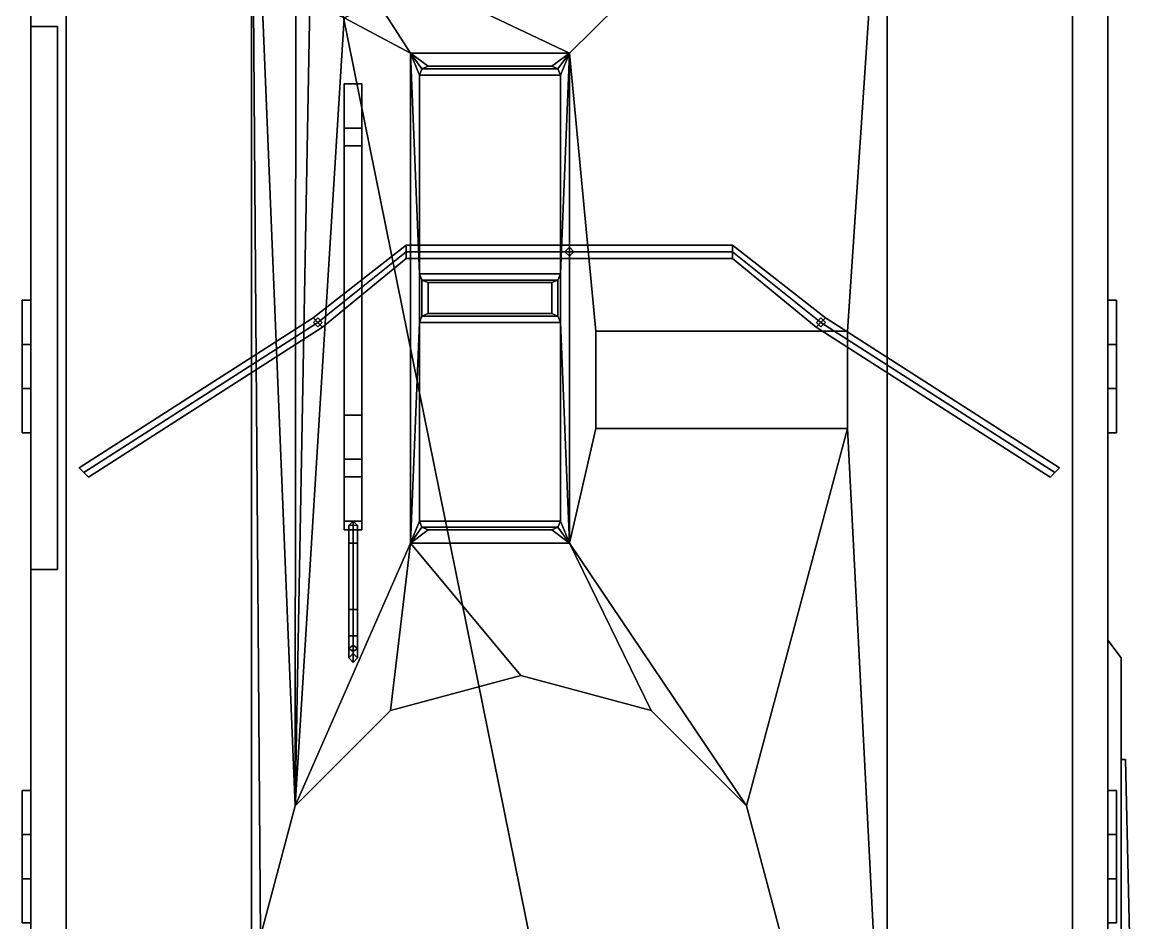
# Model space of a CAD drawing. Extents: x -1.27 to 1.27, y -2.88 to 3.46.
# Drawn here: x -1.24 to 1.27, y -0.67 to 1.37 of the extents above; entities that cross this region are included whole.
import ezdxf

# ---------------------------------------------------------------- set-up
doc = ezdxf.new("R2010")
doc.units = 0
doc.layers.get('0').update_dxf_attribs({"linetype": 'CONTINUOUS'})

msp = doc.modelspace()

# ---------------------------------------------------------------- linework, layer by layer
for points in [[(0.12, -1.74, 0.3), (-0.72, 2.41, 0.3), (0.72, 2.41, 0.3), (0.72, -1.74, 0.3)], [(-0.72, -1.81, 0.398), (-0.72, 2.07, 0.398), (-0.72, 2.41, 0.3), (-0.72, -2.26, 0.3)], [(-0.72, -2.26, 0.3), (-0.72, 2.41, 0.3), (0.12, -1.74, 0.3), (0.12, -2.26, 0.3)], [(0.72, -1.74, 0.3), (0.72, 2.41, 0.3), (0.72, 2.07, 0.398), (0.72, -1.81, 0.398)], [(-1.14, 2.37, 0.26), (-1.14, -2.24, 0.26), (-1.22, -2.24, 0.26), (-1.22, 2.37, 0.26)], [(-1.22, 2.37, 0.26), (-1.22, -2.24, 0.26), (-1.22, -1.79, 0.3), (-1.22, 1.87, 0.3)], [(-1.14, 2.07, 0.398), (-1.14, -1.81, 0.398), (-1.14, -2.24, 0.26), (-1.14, 2.37, 0.26)], [(1.22, 2.37, 0.26), (1.22, -2.24, 0.26), (1.14, -2.24, 0.26), (1.14, 2.37, 0.26)], [(1.14, 2.37, 0.26), (1.14, -2.24, 0.26), (1.14, -1.81, 0.398), (1.14, 2.07, 0.398)], [(1.22, 1.87, 0.3), (1.22, -1.79, 0.3), (1.22, -2.24, 0.26), (1.22, 2.37, 0.26)], [(-0.72, 2.07, 0.398), (-0.72, -1.81, 0.398), (-1.14, -1.81, 0.398), (-1.14, 2.07, 0.398)], [(1.14, 2.07, 0.398), (1.14, -1.81, 0.398), (0.72, -1.81, 0.398), (0.72, 2.07, 0.398)], [(-0.72, -1.3, 1.7), (-0.72, 2.01, 1.7), (-0.72, 1.56, 1.43), (-0.72, -0.72, 1.43)], [(-0.72, 2.01, 1.7), (-0.72, 2.01, 1.7), (-0.621, -0.405, 1.7), (-0.62, 1.49, 1.7)], [(-0.72, 2.01, 1.7), (-0.72, 2.01, 1.7), (-0.7, -0.7, 1.7), (-0.621, -0.405, 1.7)], [(-0.72, 2.01, 1.7), (-0.72, 2.01, 1.7), (-0.72, -1.3, 1.7), (-0.7, -0.7, 1.7)], [(0, 1.3, 1.7), (0.72, 2.01, 1.7), (-0.4322, 1.5678, 1.7), (-0.4, 1.49, 1.7)], [(0.63, 0.67, 1.7), (0.72, 2.01, 1.7), (0, 1.3, 1.7), (0.06, 0.67, 1.7)], [(0.63, 0.45, 1.7), (0.72, -1.3, 1.7), (0.72, 2.01, 1.7), (0.63, 0.67, 1.7)], [(0.72, -0.72, 1.43), (0.72, 1.56, 1.43), (0.72, 2.01, 1.7), (0.72, -1.3, 1.7)], [(-1.22, 1.92, 0.8), (-1.22, 1.92, 0.6), (-1.22, 1.57, 0.47), (-1.22, 1.36, 0.61)], [(-1.22, 1.92, 0.8), (-1.22, 1.36, 0.61), (-1.22, 1.36, 1.36), (-1.22, 1.9, 1.16)], [(-1.22, 1.9, 1.16), (-1.22, 1.36, 1.36), (-1.22, 1.56, 1.43), (-1.22, 1.9, 1.28)], [(-1.22, 0.74, 0.3), (-1.22, 0.74, 0.47), (-1.22, 1.57, 0.47), (-1.22, 1.57, 0.3)], [(-1.22, -1.49, 0.47), (-1.22, 0.13, 0.61), (-1.22, 1.36, 0.61), (-1.22, 1.57, 0.47)], [(-0.72, -0.72, 1.43), (-0.72, 1.56, 1.43), (-1.22, 1.56, 1.43), (-1.22, -0.72, 1.43)], [(-1.22, -0.72, 1.43), (-1.22, 1.56, 1.43), (-1.22, 1.36, 1.36), (-1.22, 0.13, 1.36)], [(1.22, -0.72, 1.43), (1.22, 1.56, 1.43), (0.72, 1.56, 1.43), (0.72, -0.72, 1.43)], [(1.22, 1.57, 0.3), (1.22, 1.57, 0.47), (1.22, 0.74, 0.47), (1.22, 0.74, 0.3)], [(1.22, 1.57, 0.47), (1.22, 1.56, 1.43), (1.22, 1.56, 1.43), (1.22, 0.74, 0.47)], [(1.22, 0.44, 0.47), (1.22, 0.74, 0.47), (1.22, 1.56, 1.43), (1.22, -0.03, 0.61)], [(1.22, 1.56, 1.43), (1.22, -0.72, 1.43), (1.22, -0.76, 1.36), (1.22, -0.03, 1.36)], [(-0.621, -0.405, 1.7), (-0.621, -0.405, 1.7), (-0.5878, 1.4122, 1.7), (-0.62, 1.49, 1.7)], [(0, 1.3, 1.7), (-0.4, 1.49, 1.7), (-0.4322, 1.4122, 1.7), (-0.36, 1.3, 1.7)], [(-0.621, -0.405, 1.7), (-0.621, -0.405, 1.7), (-0.51, 1.38, 1.7), (-0.5878, 1.4122, 1.7)], [(-0.36, 1.3, 1.7), (-0.36, 1.3, 1.7), (-0.4322, 1.4122, 1.7), (-0.51, 1.38, 1.7)], [(-1.16, 0.13, 0.61), (-1.16, 1.36, 0.61), (-1.22, 1.36, 0.61), (-1.22, 0.13, 0.61)], [(-1.16, 1.36, 0.61), (-1.16, 1.36, 1.36), (-1.22, 1.36, 1.36), (-1.22, 1.36, 0.61)], [(-1.16, 1.36, 1.36), (-1.16, 0.13, 1.36), (-1.22, 0.13, 1.36), (-1.22, 1.36, 1.36)], [(-1.16, 0.13, 1.36), (-1.16, 1.36, 1.36), (-1.22, 1.36, 1.32), (-1.22, 0.13, 1.32)], [(-1.16, 0.13, 1.3), (-1.16, 1.36, 1.3), (-1.22, 1.36, 1.26), (-1.22, 0.13, 1.26)], [(-1.16, 0.13, 1.24), (-1.16, 1.36, 1.24), (-1.22, 1.36, 1.2), (-1.22, 0.13, 1.2)], [(-1.16, 0.13, 1.18), (-1.16, 1.36, 1.18), (-1.22, 1.36, 1.14), (-1.22, 0.13, 1.14)], [(-1.16, 0.13, 1.11), (-1.16, 1.36, 1.11), (-1.22, 1.36, 1.07), (-1.22, 0.13, 1.07)], [(-1.16, 0.13, 1.05), (-1.16, 1.36, 1.05), (-1.22, 1.36, 1.01), (-1.22, 0.13, 1.01)], [(-1.16, 0.13, 0.99), (-1.16, 1.36, 0.99), (-1.22, 1.36, 0.95), (-1.22, 0.13, 0.95)], [(-1.16, 0.13, 0.93), (-1.16, 1.36, 0.93), (-1.22, 1.36, 0.89), (-1.22, 0.13, 0.89)], [(-1.16, 0.13, 0.87), (-1.16, 1.36, 0.87), (-1.22, 1.36, 0.83), (-1.22, 0.13, 0.83)], [(-1.16, 0.13, 0.81), (-1.16, 1.36, 0.81), (-1.22, 1.36, 0.77), (-1.22, 0.13, 0.77)], [(-1.16, 0.13, 0.75), (-1.16, 1.36, 0.75), (-1.22, 1.36, 0.71), (-1.22, 0.13, 0.71)], [(-1.16, 0.13, 0.68), (-1.16, 1.36, 0.68), (-1.22, 1.36, 0.64), (-1.22, 0.13, 0.64)], [(-1.16, 0.13, 1.36), (-1.16, 1.36, 1.36), (-1.16, 1.36, 0.61), (-1.16, 0.13, 0.61)], [(-0.51, 1.38, 1.7), (-0.621, -0.405, 1.7), (-0.36, 0.19, 1.7), (-0.36, 1.3, 1.7)], [(-0.36, 1.3, 1.7), (-0.36, 0.19, 1.7), (-0.36, 0.19, 1.72), (-0.36, 1.3, 1.72)], [(0, 1.3, 1.72), (0, 1.3, 1.7), (-0.36, 1.3, 1.7), (-0.36, 1.3, 1.72)], [(-0.36, 1.3, 1.72), (-0.32, 1.27, 1.72), (-0.04, 1.27, 1.72), (0, 1.3, 1.72)], [(-0.36, 1.3, 1.72), (-0.36, 1.3, 1.72), (-0.3341, 1.2641, 1.72), (-0.32, 1.27, 1.72)], [(-0.36, 1.3, 1.72), (-0.36, 1.3, 1.72), (-0.34, 1.25, 1.72), (-0.3341, 1.2641, 1.72)], [(-0.36, 1.3, 1.72), (-0.34, 0.8, 1.72), (-0.34, 0.8, 1.72), (-0.34, 1.25, 1.72)], [(-0.36, 1.3, 1.72), (-0.36, 0.19, 1.72), (-0.34, 0.69, 1.72), (-0.34, 0.8, 1.72)], [(0, 1.3, 1.72), (0, 1.3, 1.72), (-0.04, 1.27, 1.72), (-0.0259, 1.2641, 1.72)], [(0, 1.3, 1.72), (0, 1.3, 1.72), (-0.0259, 1.2641, 1.72), (-0.02, 1.25, 1.72)], [(-0.02, 0.8, 1.72), (0, 1.3, 1.72), (-0.02, 1.25, 1.72), (-0.02, 0.8, 1.72)], [(0, 0.19, 1.72), (0, 1.3, 1.72), (-0.02, 0.8, 1.72), (-0.02, 0.69, 1.72)], [(0, 0.19, 1.72), (0, 0.19, 1.7), (0, 1.3, 1.7), (0, 1.3, 1.72)], [(0, 1.3, 1.7), (0, 0.19, 1.7), (0.06, 0.45, 1.7), (0.06, 0.67, 1.7)], [(-0.3341, 1.2641, 1.72), (-0.34, 1.25, 1.72), (-0.34, 1.25, 1.74), (-0.3341, 1.2641, 1.74)], [(-0.0259, 1.2641, 1.74), (-0.3341, 1.2641, 1.74), (-0.34, 1.25, 1.74), (-0.02, 1.25, 1.74)], [(-0.32, 1.27, 1.72), (-0.3341, 1.2641, 1.72), (-0.3341, 1.2641, 1.74), (-0.32, 1.27, 1.74)], [(-0.04, 1.27, 1.74), (-0.32, 1.27, 1.74), (-0.3341, 1.2641, 1.74), (-0.0259, 1.2641, 1.74)], [(-0.04, 1.27, 1.72), (-0.32, 1.27, 1.72), (-0.32, 1.27, 1.74), (-0.04, 1.27, 1.74)], [(-0.0259, 1.2641, 1.72), (-0.04, 1.27, 1.72), (-0.04, 1.27, 1.74), (-0.0259, 1.2641, 1.74)], [(-0.02, 1.25, 1.72), (-0.0259, 1.2641, 1.72), (-0.0259, 1.2641, 1.74), (-0.02, 1.25, 1.74)], [(-0.51, 1.23, 1.88), (-0.51, 0.48, 1.88), (-0.51, 0.48, 1.92), (-0.51, 1.23, 1.92)], [(-0.47, 1.23, 1.92), (-0.47, 1.23, 1.88), (-0.51, 1.23, 1.88), (-0.51, 1.23, 1.92)], [(-0.47, 1.23, 1.88), (-0.47, 0.48, 1.88), (-0.51, 0.48, 1.88), (-0.51, 1.23, 1.88)], [(-0.51, 1.23, 1.92), (-0.51, 0.48, 1.92), (-0.47, 0.48, 1.92), (-0.47, 1.23, 1.92)], [(-0.47, 0.48, 1.92), (-0.47, 0.48, 1.88), (-0.47, 1.23, 1.88), (-0.47, 1.23, 1.92)], [(-0.34, 1.25, 1.72), (-0.34, 0.8, 1.72), (-0.34, 0.8, 1.74), (-0.34, 1.25, 1.74)], [(-0.34, 1.25, 1.74), (-0.34, 0.8, 1.74), (-0.02, 0.8, 1.74), (-0.02, 1.25, 1.74)], [(-0.02, 0.8, 1.72), (-0.02, 1.25, 1.72), (-0.02, 1.25, 1.74), (-0.02, 0.8, 1.74)], [(-0.51, 1.09, 1.7), (-0.51, 1.09, 1.88), (-0.51, 1.13, 1.88), (-0.51, 1.13, 1.7)], [(-0.51, 1.13, 1.7), (-0.51, 1.13, 1.88), (-0.47, 1.13, 1.88), (-0.47, 1.13, 1.7)], [(-0.47, 1.13, 1.88), (-0.47, 1.09, 1.88), (-0.47, 1.09, 1.7), (-0.47, 1.13, 1.7)], [(-0.47, 1.09, 1.7), (-0.47, 1.09, 1.88), (-0.51, 1.09, 1.88), (-0.51, 1.09, 1.7)], [(-0.37, 0.85, 1.955), (-0.37, 0.865, 1.94), (-0.5806, 0.7006, 1.99), (-0.57, 0.69, 2.005)], [(-0.37, 0.865, 1.94), (-0.37, 0.85, 1.925), (-0.57, 0.69, 1.975), (-0.5806, 0.7006, 1.99)], [(0.37, 0.85, 1.955), (0.37, 0.865, 1.94), (-0.37, 0.865, 1.94), (-0.37, 0.85, 1.955)], [(0.37, 0.865, 1.94), (0.37, 0.85, 1.925), (-0.37, 0.85, 1.925), (-0.37, 0.865, 1.94)], [(0, 0.86, 1.7), (-0.01, 0.85, 1.7), (-0.01, 0.85, 1.93), (0, 0.86, 1.94)], [(0.01, 0.85, 1.7), (0, 0.86, 1.7), (0, 0.86, 1.94), (0.01, 0.85, 1.93)], [(0.57, 0.69, 1.955), (0.5806, 0.7006, 1.94), (0.37, 0.865, 1.94), (0.37, 0.85, 1.955)], [(0.5806, 0.7006, 1.94), (0.57, 0.69, 1.925), (0.37, 0.85, 1.925), (0.37, 0.865, 1.94)], [(-0.37, 0.835, 1.94), (-0.37, 0.85, 1.955), (-0.57, 0.69, 2.005), (-0.5594, 0.6794, 1.99)], [(-0.37, 0.85, 1.925), (-0.37, 0.835, 1.94), (-0.5594, 0.6794, 1.99), (-0.57, 0.69, 1.975)], [(0.37, 0.835, 1.94), (0.37, 0.85, 1.955), (-0.37, 0.85, 1.955), (-0.37, 0.835, 1.94)], [(0.37, 0.85, 1.925), (0.37, 0.835, 1.94), (-0.37, 0.835, 1.94), (-0.37, 0.85, 1.925)], [(-0.01, 0.85, 1.7), (0, 0.84, 1.7), (0, 0.84, 1.94), (-0.01, 0.85, 1.93)], [(0, 0.84, 1.7), (0.01, 0.85, 1.7), (0.01, 0.85, 1.93), (0, 0.84, 1.94)], [(0.5594, 0.6794, 1.94), (0.57, 0.69, 1.955), (0.37, 0.85, 1.955), (0.37, 0.835, 1.94)], [(0.57, 0.69, 1.925), (0.5594, 0.6794, 1.94), (0.37, 0.835, 1.94), (0.37, 0.85, 1.925)], [(-0.34, 0.8, 1.72), (-0.3341, 0.7859, 1.72), (-0.3341, 0.7859, 1.74), (-0.34, 0.8, 1.74)], [(-0.3341, 0.7859, 1.74), (-0.0259, 0.7859, 1.74), (-0.02, 0.8, 1.74), (-0.34, 0.8, 1.74)], [(-0.3341, 0.7859, 1.72), (-0.34, 0.8, 1.72), (-0.34, 0.69, 1.72), (-0.3341, 0.7041, 1.72)], [(-0.3341, 0.7859, 1.72), (-0.32, 0.78, 1.72), (-0.32, 0.78, 1.74), (-0.3341, 0.7859, 1.74)], [(-0.32, 0.78, 1.74), (-0.04, 0.78, 1.74), (-0.0259, 0.7859, 1.74), (-0.3341, 0.7859, 1.74)], [(-0.32, 0.78, 1.72), (-0.3341, 0.7859, 1.72), (-0.3341, 0.7041, 1.72), (-0.32, 0.71, 1.72)], [(-0.32, 0.78, 1.72), (-0.04, 0.78, 1.72), (-0.04, 0.78, 1.74), (-0.32, 0.78, 1.74)], [(-0.32, 0.71, 1.72), (-0.04, 0.71, 1.72), (-0.04, 0.78, 1.72), (-0.32, 0.78, 1.72)], [(-0.04, 0.78, 1.72), (-0.0259, 0.7859, 1.72), (-0.0259, 0.7859, 1.74), (-0.04, 0.78, 1.74)], [(-0.04, 0.71, 1.72), (-0.0259, 0.7041, 1.72), (-0.0259, 0.7859, 1.72), (-0.04, 0.78, 1.72)], [(-0.0259, 0.7859, 1.72), (-0.02, 0.8, 1.72), (-0.02, 0.8, 1.74), (-0.0259, 0.7859, 1.74)], [(-0.0259, 0.7041, 1.72), (-0.02, 0.69, 1.72), (-0.02, 0.8, 1.72), (-0.0259, 0.7859, 1.72)], [(-1.24, 0.74, 0.3), (-1.24, 0.64, 0.3), (-1.24, 0.64, 0.34), (-1.24, 0.74, 0.47)], [(-1.22, 0.74, 0.47), (-1.22, 0.74, 0.3), (-1.24, 0.74, 0.3), (-1.24, 0.74, 0.47)], [(-1.22, 0.74, 0.3), (-1.22, 0.64, 0.3), (-1.24, 0.64, 0.3), (-1.24, 0.74, 0.3)], [(-1.24, 0.44, 0.47), (-1.24, 0.74, 0.47), (-1.24, 0.64, 0.34), (-1.24, 0.54, 0.34)], [(-1.22, 0.44, 0.47), (-1.22, 0.74, 0.47), (-1.24, 0.74, 0.47), (-1.24, 0.44, 0.47)], [(1.24, 0.74, 0.47), (1.24, 0.74, 0.3), (1.22, 0.74, 0.3), (1.22, 0.74, 0.47)], [(1.24, 0.74, 0.3), (1.24, 0.64, 0.3), (1.22, 0.64, 0.3), (1.22, 0.74, 0.3)], [(1.24, 0.44, 0.47), (1.24, 0.74, 0.47), (1.22, 0.74, 0.47), (1.22, 0.44, 0.47)], [(1.24, 0.74, 0.47), (1.24, 0.64, 0.34), (1.24, 0.64, 0.3), (1.24, 0.74, 0.3)], [(1.24, 0.54, 0.34), (1.24, 0.64, 0.34), (1.24, 0.74, 0.47), (1.24, 0.44, 0.47)], [(-0.0259, 0.7041, 1.74), (-0.3341, 0.7041, 1.74), (-0.34, 0.69, 1.74), (-0.02, 0.69, 1.74)], [(-0.3341, 0.7041, 1.72), (-0.34, 0.69, 1.72), (-0.34, 0.69, 1.74), (-0.3341, 0.7041, 1.74)], [(-0.04, 0.71, 1.74), (-0.32, 0.71, 1.74), (-0.3341, 0.7041, 1.74), (-0.0259, 0.7041, 1.74)], [(-0.32, 0.71, 1.72), (-0.3341, 0.7041, 1.72), (-0.3341, 0.7041, 1.74), (-0.32, 0.71, 1.74)], [(-0.04, 0.71, 1.72), (-0.32, 0.71, 1.72), (-0.32, 0.71, 1.74), (-0.04, 0.71, 1.74)], [(-0.0259, 0.7041, 1.72), (-0.04, 0.71, 1.72), (-0.04, 0.71, 1.74), (-0.0259, 0.7041, 1.74)], [(-0.02, 0.69, 1.72), (-0.0259, 0.7041, 1.72), (-0.0259, 0.7041, 1.74), (-0.02, 0.69, 1.74)], [(-0.57, 0.69, 2.005), (-0.5806, 0.7006, 1.99), (-1.1106, 0.3606, 1.68), (-1.1, 0.35, 1.695)], [(-0.5806, 0.7006, 1.99), (-0.57, 0.69, 1.975), (-1.1, 0.35, 1.665), (-1.1106, 0.3606, 1.68)], [(-0.5594, 0.6794, 1.99), (-0.57, 0.69, 2.005), (-1.1, 0.35, 1.695), (-1.0894, 0.3394, 1.68)], [(-0.57, 0.69, 1.975), (-0.5594, 0.6794, 1.99), (-1.0894, 0.3394, 1.68), (-1.1, 0.35, 1.665)], [(-0.57, 0.7, 1.7), (-0.58, 0.69, 1.7), (-0.58, 0.69, 1.98), (-0.57, 0.7, 1.99)], [(-0.58, 0.69, 1.7), (-0.57, 0.68, 1.7), (-0.57, 0.68, 1.99), (-0.58, 0.69, 1.98)], [(-0.56, 0.69, 1.7), (-0.57, 0.7, 1.7), (-0.57, 0.7, 1.99), (-0.56, 0.69, 1.98)], [(-0.57, 0.68, 1.7), (-0.56, 0.69, 1.7), (-0.56, 0.69, 1.98), (-0.57, 0.68, 1.99)], [(-0.36, 0.19, 1.72), (-0.36, 0.19, 1.72), (-0.34, 0.24, 1.72), (-0.34, 0.69, 1.72)], [(-0.34, 0.69, 1.74), (-0.34, 0.24, 1.74), (-0.02, 0.24, 1.74), (-0.02, 0.69, 1.74)], [(-0.34, 0.69, 1.72), (-0.34, 0.24, 1.72), (-0.34, 0.24, 1.74), (-0.34, 0.69, 1.74)], [(-0.02, 0.24, 1.72), (-0.02, 0.69, 1.72), (-0.02, 0.69, 1.74), (-0.02, 0.24, 1.74)], [(0, 0.19, 1.72), (0, 0.19, 1.72), (-0.02, 0.69, 1.72), (-0.02, 0.24, 1.72)], [(1.0894, 0.3394, 1.68), (1.1, 0.35, 1.695), (0.57, 0.69, 1.955), (0.5594, 0.6794, 1.94)], [(1.1, 0.35, 1.665), (1.0894, 0.3394, 1.68), (0.5594, 0.6794, 1.94), (0.57, 0.69, 1.925)], [(0.57, 0.7, 1.7), (0.56, 0.69, 1.7), (0.56, 0.69, 1.93), (0.57, 0.7, 1.94)], [(0.56, 0.69, 1.7), (0.57, 0.68, 1.7), (0.57, 0.68, 1.94), (0.56, 0.69, 1.93)], [(1.1, 0.35, 1.695), (1.1106, 0.3606, 1.68), (0.5806, 0.7006, 1.94), (0.57, 0.69, 1.955)], [(1.1106, 0.3606, 1.68), (1.1, 0.35, 1.665), (0.57, 0.69, 1.925), (0.5806, 0.7006, 1.94)], [(0.58, 0.69, 1.7), (0.57, 0.7, 1.7), (0.57, 0.7, 1.94), (0.58, 0.69, 1.93)], [(0.57, 0.68, 1.7), (0.58, 0.69, 1.7), (0.58, 0.69, 1.93), (0.57, 0.68, 1.94)], [(0.06, 0.67, 1.7), (0.06, 0.45, 1.7), (0.06, 0.45, 1.72), (0.06, 0.67, 1.72)], [(0.63, 0.67, 1.72), (0.63, 0.67, 1.7), (0.06, 0.67, 1.7), (0.06, 0.67, 1.72)], [(0.06, 0.67, 1.72), (0.06, 0.45, 1.72), (0.63, 0.45, 1.72), (0.63, 0.67, 1.72)], [(0.63, 0.45, 1.72), (0.63, 0.45, 1.7), (0.63, 0.67, 1.7), (0.63, 0.67, 1.72)], [(-1.22, 0.64, 0.3), (-1.22, 0.64, 0.34), (-1.24, 0.64, 0.34), (-1.24, 0.64, 0.3)], [(-1.22, 0.64, 0.34), (-1.22, 0.54, 0.34), (-1.24, 0.54, 0.34), (-1.24, 0.64, 0.34)], [(-1.22, 0.54, 0.3), (-1.22, 0.54, 0.34), (-1.22, 0.64, 0.34), (-1.22, 0.64, 0.3)], [(1.24, 0.64, 0.3), (1.24, 0.64, 0.34), (1.22, 0.64, 0.34), (1.22, 0.64, 0.3)], [(1.24, 0.64, 0.34), (1.24, 0.54, 0.34), (1.22, 0.54, 0.34), (1.22, 0.64, 0.34)], [(1.22, 0.64, 0.34), (1.22, 0.54, 0.34), (1.22, 0.54, 0.3), (1.22, 0.64, 0.3)], [(-1.24, 0.54, 0.3), (-1.24, 0.44, 0.3), (-1.24, 0.44, 0.47), (-1.24, 0.54, 0.34)], [(-1.22, 0.54, 0.34), (-1.22, 0.54, 0.3), (-1.24, 0.54, 0.3), (-1.24, 0.54, 0.34)], [(-1.22, 0.54, 0.3), (-1.22, 0.44, 0.3), (-1.24, 0.44, 0.3), (-1.24, 0.54, 0.3)], [(1.24, 0.54, 0.34), (1.24, 0.54, 0.3), (1.22, 0.54, 0.3), (1.22, 0.54, 0.34)], [(1.24, 0.54, 0.3), (1.24, 0.44, 0.3), (1.22, 0.44, 0.3), (1.22, 0.54, 0.3)], [(1.24, 0.54, 0.34), (1.24, 0.44, 0.47), (1.24, 0.44, 0.3), (1.24, 0.54, 0.3)], [(-0.51, 0.48, 1.88), (-0.51, 0.24, 1.82), (-0.51, 0.22, 1.85), (-0.51, 0.48, 1.92)], [(-0.51, 0.48, 1.92), (-0.51, 0.22, 1.85), (-0.47, 0.22, 1.85), (-0.47, 0.48, 1.92)], [(-0.47, 0.48, 1.88), (-0.47, 0.24, 1.82), (-0.51, 0.24, 1.82), (-0.51, 0.48, 1.88)], [(-0.47, 0.22, 1.85), (-0.47, 0.24, 1.82), (-0.47, 0.48, 1.88), (-0.47, 0.48, 1.92)], [(-1.22, 0.44, 0.3), (-1.22, 0.44, 0.47), (-1.24, 0.44, 0.47), (-1.24, 0.44, 0.3)], [(-1.22, -0.37, 0.3), (-1.22, -0.37, 0.47), (-1.22, 0.44, 0.47), (-1.22, 0.44, 0.3)], [(0.06, 0.45, 1.7), (0, 0.19, 1.7), (0.401, -0.405, 1.7), (0.63, 0.45, 1.7)], [(0.06, 0.45, 1.72), (0.06, 0.45, 1.7), (0.63, 0.45, 1.7), (0.63, 0.45, 1.72)], [(0.72, -1.3, 1.7), (0.63, 0.45, 1.7), (0.401, -0.405, 1.7), (0.48, -0.7, 1.7)], [(1.24, 0.44, 0.3), (1.24, 0.44, 0.47), (1.22, 0.44, 0.47), (1.22, 0.44, 0.3)], [(1.22, 0.44, 0.3), (1.22, 0.44, 0.47), (1.22, -0.37, 0.47), (1.22, -0.37, 0.3)], [(1.22, -0.03, 0.61), (1.22, -0.76, 0.61), (1.22, -0.37, 0.47), (1.22, 0.44, 0.47)], [(-0.51, 0.34, 1.7), (-0.51, 0.34, 1.845), (-0.51, 0.38, 1.855), (-0.51, 0.38, 1.7)], [(-0.51, 0.38, 1.7), (-0.51, 0.38, 1.855), (-0.47, 0.38, 1.855), (-0.47, 0.38, 1.7)], [(-0.47, 0.38, 1.855), (-0.47, 0.34, 1.845), (-0.47, 0.34, 1.7), (-0.47, 0.38, 1.7)], [(-0.47, 0.34, 1.7), (-0.47, 0.34, 1.845), (-0.51, 0.34, 1.845), (-0.51, 0.34, 1.7)], [(-0.51, 0.22, 1.85), (-0.51, 0.24, 1.82), (-0.47, 0.24, 1.82), (-0.47, 0.22, 1.85)], [(-0.49, 0.19, 1.81), (-0.5, 0.19, 1.82), (-0.5, 0.23, 1.84), (-0.49, 0.24, 1.83)], [(-0.5, 0.19, 1.82), (-0.49, 0.19, 1.83), (-0.49, 0.23, 1.85), (-0.5, 0.23, 1.84)], [(-0.48, 0.19, 1.82), (-0.49, 0.19, 1.81), (-0.49, 0.24, 1.83), (-0.48, 0.23, 1.84)], [(-0.49, 0.19, 1.83), (-0.48, 0.19, 1.82), (-0.48, 0.23, 1.84), (-0.49, 0.23, 1.85)], [(-0.36, 0.19, 1.72), (-0.36, 0.19, 1.72), (-0.3341, 0.2259, 1.72), (-0.34, 0.24, 1.72)], [(-0.3341, 0.2259, 1.74), (-0.0259, 0.2259, 1.74), (-0.02, 0.24, 1.74), (-0.34, 0.24, 1.74)], [(-0.34, 0.24, 1.72), (-0.3341, 0.2259, 1.72), (-0.3341, 0.2259, 1.74), (-0.34, 0.24, 1.74)], [(-0.0259, 0.2259, 1.72), (-0.02, 0.24, 1.72), (-0.02, 0.24, 1.74), (-0.0259, 0.2259, 1.74)], [(0, 0.19, 1.72), (0, 0.19, 1.72), (-0.02, 0.24, 1.72), (-0.0259, 0.2259, 1.72)], [(-0.36, 0.19, 1.72), (-0.36, 0.19, 1.72), (-0.32, 0.22, 1.72), (-0.3341, 0.2259, 1.72)], [(-0.36, 0.19, 1.72), (0, 0.19, 1.72), (-0.04, 0.22, 1.72), (-0.32, 0.22, 1.72)], [(-0.32, 0.22, 1.74), (-0.04, 0.22, 1.74), (-0.0259, 0.2259, 1.74), (-0.3341, 0.2259, 1.74)], [(-0.3341, 0.2259, 1.72), (-0.32, 0.22, 1.72), (-0.32, 0.22, 1.74), (-0.3341, 0.2259, 1.74)], [(-0.32, 0.22, 1.72), (-0.04, 0.22, 1.72), (-0.04, 0.22, 1.74), (-0.32, 0.22, 1.74)], [(-0.04, 0.22, 1.72), (-0.0259, 0.2259, 1.72), (-0.0259, 0.2259, 1.74), (-0.04, 0.22, 1.74)], [(0, 0.19, 1.72), (0, 0.19, 1.72), (-0.0259, 0.2259, 1.72), (-0.04, 0.22, 1.72)], [(-0.36, 0.19, 1.7), (-0.36, 0.19, 1.7), (-0.621, -0.405, 1.7), (-0.405, -0.189, 1.7)], [(-0.49, 0.04, 1.81), (-0.5, 0.04, 1.82), (-0.5, 0.19, 1.82), (-0.49, 0.19, 1.81)], [(-0.5, 0.04, 1.82), (-0.49, 0.04, 1.83), (-0.49, 0.19, 1.83), (-0.5, 0.19, 1.82)], [(-0.48, 0.04, 1.82), (-0.49, 0.04, 1.81), (-0.49, 0.19, 1.81), (-0.48, 0.19, 1.82)], [(-0.49, 0.04, 1.83), (-0.48, 0.04, 1.82), (-0.48, 0.19, 1.82), (-0.49, 0.19, 1.83)], [(-0.36, 0.19, 1.7), (-0.36, 0.19, 1.7), (-0.405, -0.189, 1.7), (-0.11, -0.11, 1.7)], [(-0.36, 0.19, 1.72), (-0.36, 0.19, 1.7), (0, 0.19, 1.7), (0, 0.19, 1.72)], [(-0.36, 0.19, 1.7), (-0.11, -0.11, 1.7), (0.185, -0.189, 1.7), (0, 0.19, 1.7)], [(0, 0.19, 1.7), (0, 0.19, 1.7), (0.185, -0.189, 1.7), (0.401, -0.405, 1.7)], [(-1.16, 0.13, 1.36), (-1.16, 0.13, 0.61), (-1.22, 0.13, 0.61), (-1.22, 0.13, 1.36)], [(-1.22, -1.44, 0.6), (-1.22, -1.44, 0.6), (-1.22, 0.13, 0.61), (-1.22, -1.49, 0.47)], [(-1.22, 0.13, 1.36), (-1.22, 0.13, 0.61), (-1.22, -1.44, 0.6), (-1.22, -1.44, 0.8)], [(-1.22, -0.72, 1.43), (-1.22, 0.13, 1.36), (-1.22, -1.44, 0.8), (-1.22, -1.49, 0.8)], [(-0.49, -0.02, 1.79), (-0.5, -0.02, 1.8), (-0.5, 0.04, 1.82), (-0.49, 0.04, 1.81)], [(-0.5, -0.02, 1.8), (-0.49, -0.02, 1.81), (-0.49, 0.04, 1.83), (-0.5, 0.04, 1.82)], [(-0.48, -0.02, 1.8), (-0.49, -0.02, 1.79), (-0.49, 0.04, 1.81), (-0.48, 0.04, 1.82)], [(-0.49, -0.02, 1.81), (-0.48, -0.02, 1.8), (-0.48, 0.04, 1.82), (-0.49, 0.04, 1.83)], [(-0.5, -0.02, 1.8), (-0.49, -0.02, 1.79), (-0.49, -0.0412, 1.7812), (-0.5, -0.0483, 1.7883)], [(-0.49, -0.02, 1.81), (-0.5, -0.02, 1.8), (-0.5, -0.0483, 1.7883), (-0.49, -0.0554, 1.7954)], [(-0.49, -0.02, 1.79), (-0.48, -0.02, 1.8), (-0.48, -0.0483, 1.7883), (-0.49, -0.0412, 1.7812)], [(-0.48, -0.02, 1.8), (-0.49, -0.02, 1.81), (-0.49, -0.0554, 1.7954), (-0.48, -0.0483, 1.7883)], [(-0.5, -0.0483, 1.7883), (-0.49, -0.0412, 1.7812), (-0.49, -0.06, 1.74), (-0.5, -0.07, 1.74)], [(-0.49, -0.0554, 1.7954), (-0.5, -0.0483, 1.7883), (-0.5, -0.07, 1.74), (-0.49, -0.08, 1.74)], [(-0.49, -0.0412, 1.7812), (-0.48, -0.0483, 1.7883), (-0.48, -0.07, 1.74), (-0.49, -0.06, 1.74)], [(-0.48, -0.0483, 1.7883), (-0.49, -0.0554, 1.7954), (-0.49, -0.08, 1.74), (-0.48, -0.07, 1.74)], [(1.25, -0.07, 1.34), (1.25, -0.07, 0.65), (1.22, -0.03, 0.61), (1.22, -0.03, 1.36)], [(1.25, -0.07, 0.65), (1.25, -0.73, 0.65), (1.22, -0.76, 0.61), (1.22, -0.03, 0.61)], [(1.22, -0.03, 1.36), (1.22, -0.76, 1.36), (1.25, -0.73, 1.34), (1.25, -0.07, 1.34)], [(-0.49, -0.06, 1.7), (-0.5, -0.07, 1.7), (-0.5, -0.07, 1.74), (-0.49, -0.06, 1.74)], [(-0.5, -0.07, 1.7), (-0.49, -0.08, 1.7), (-0.49, -0.08, 1.74), (-0.5, -0.07, 1.74)], [(-0.48, -0.07, 1.7), (-0.49, -0.06, 1.7), (-0.49, -0.06, 1.74), (-0.48, -0.07, 1.74)], [(-0.49, -0.08, 1.7), (-0.48, -0.07, 1.7), (-0.48, -0.07, 1.74), (-0.49, -0.08, 1.74)], [(1.25, -0.3, 1.26), (1.25, -0.3, 0.71), (1.25, -0.07, 0.65), (1.25, -0.07, 1.34)], [(1.25, -0.3, 1.3), (1.25, -0.07, 1.34), (1.25, -0.73, 1.34), (1.25, -0.73, 1.32)], [(1.25, -0.73, 0.66), (1.25, -0.73, 0.65), (1.25, -0.07, 0.65), (1.25, -0.3, 0.67)], [(1.25, -0.3, 1.26), (1.25, -0.07, 1.34), (1.25, -0.07, 1.34), (1.25, -0.3, 1.3)], [(1.25, -0.3, 0.67), (1.25, -0.07, 0.65), (1.25, -0.07, 0.65), (1.25, -0.3, 0.71)], [(-0.11, -0.11, 1.7), (-0.405, -0.189, 1.7), (-0.405, -0.189, 1.81), (-0.11, -0.11, 1.81)], [(0.185, -0.189, 1.7), (-0.11, -0.11, 1.7), (-0.11, -0.11, 1.81), (0.185, -0.189, 1.81)], [(-0.405, -0.189, 1.7), (-0.621, -0.405, 1.7), (-0.621, -0.405, 1.81), (-0.405, -0.189, 1.81)], [(0.401, -0.405, 1.7), (0.185, -0.189, 1.7), (0.185, -0.189, 1.81), (0.401, -0.405, 1.81)], [(1.26, -0.3, 1.3), (1.25, -0.3, 1.3), (1.25, -0.73, 1.32), (1.27, -0.73, 1.32)], [(1.26, -0.3, 1.26), (1.25, -0.3, 1.26), (1.25, -0.3, 1.3), (1.26, -0.3, 1.3)], [(1.27, -0.73, 1.25), (1.25, -0.73, 1.25), (1.25, -0.3, 1.26), (1.26, -0.3, 1.26)], [(1.27, -0.73, 0.66), (1.25, -0.73, 0.66), (1.25, -0.3, 0.67), (1.26, -0.3, 0.67)], [(1.26, -0.3, 0.67), (1.25, -0.3, 0.67), (1.25, -0.3, 0.71), (1.26, -0.3, 0.71)], [(1.26, -0.3, 0.71), (1.25, -0.3, 0.71), (1.25, -0.73, 0.73), (1.27, -0.73, 0.73)], [(1.25, -0.73, 1.25), (1.25, -0.73, 0.73), (1.25, -0.3, 0.71), (1.25, -0.3, 1.26)], [(1.26, -0.3, 1.3), (1.27, -0.73, 1.32), (1.27, -0.73, 1.25), (1.26, -0.3, 1.26)], [(1.26, -0.3, 0.71), (1.27, -0.73, 0.73), (1.27, -0.73, 0.66), (1.26, -0.3, 0.67)], [(-1.22, -0.37, 0.47), (-1.22, -0.37, 0.3), (-1.24, -0.37, 0.3), (-1.24, -0.37, 0.47)], [(-1.24, -0.37, 0.3), (-1.24, -0.47, 0.3), (-1.24, -0.47, 0.34), (-1.24, -0.37, 0.47)], [(-1.22, -0.37, 0.3), (-1.22, -0.47, 0.3), (-1.24, -0.47, 0.3), (-1.24, -0.37, 0.3)], [(-1.22, -0.67, 0.47), (-1.22, -0.37, 0.47), (-1.24, -0.37, 0.47), (-1.24, -0.67, 0.47)], [(-1.24, -0.67, 0.47), (-1.24, -0.37, 0.47), (-1.24, -0.47, 0.34), (-1.24, -0.57, 0.34)], [(1.24, -0.37, 0.47), (1.24, -0.37, 0.3), (1.22, -0.37, 0.3), (1.22, -0.37, 0.47)], [(1.24, -0.37, 0.3), (1.24, -0.47, 0.3), (1.22, -0.47, 0.3), (1.22, -0.37, 0.3)], [(1.24, -0.67, 0.47), (1.24, -0.37, 0.47), (1.22, -0.37, 0.47), (1.22, -0.67, 0.47)], [(1.22, -0.67, 0.47), (1.22, -0.37, 0.47), (1.22, -0.76, 0.61), (1.22, -0.82, 0.63)], [(1.24, -0.37, 0.47), (1.24, -0.47, 0.34), (1.24, -0.47, 0.3), (1.24, -0.37, 0.3)], [(1.24, -0.57, 0.34), (1.24, -0.47, 0.34), (1.24, -0.37, 0.47), (1.24, -0.67, 0.47)], [(-0.621, -0.405, 1.7), (-0.7, -0.7, 1.7), (-0.7, -0.7, 1.81), (-0.621, -0.405, 1.81)], [(0.48, -0.7, 1.7), (0.401, -0.405, 1.7), (0.401, -0.405, 1.81), (0.48, -0.7, 1.81)], [(-1.22, -0.47, 0.3), (-1.22, -0.47, 0.34), (-1.24, -0.47, 0.34), (-1.24, -0.47, 0.3)], [(-1.22, -0.47, 0.34), (-1.22, -0.57, 0.34), (-1.24, -0.57, 0.34), (-1.24, -0.47, 0.34)], [(-1.22, -0.57, 0.3), (-1.22, -0.57, 0.34), (-1.22, -0.47, 0.34), (-1.22, -0.47, 0.3)], [(1.24, -0.47, 0.3), (1.24, -0.47, 0.34), (1.22, -0.47, 0.34), (1.22, -0.47, 0.3)], [(1.24, -0.47, 0.34), (1.24, -0.57, 0.34), (1.22, -0.57, 0.34), (1.22, -0.47, 0.34)], [(1.22, -0.47, 0.34), (1.22, -0.57, 0.34), (1.22, -0.57, 0.3), (1.22, -0.47, 0.3)], [(-1.22, -0.57, 0.34), (-1.22, -0.57, 0.3), (-1.24, -0.57, 0.3), (-1.24, -0.57, 0.34)], [(-1.24, -0.57, 0.3), (-1.24, -0.67, 0.3), (-1.24, -0.67, 0.47), (-1.24, -0.57, 0.34)], [(-1.22, -0.57, 0.3), (-1.22, -0.67, 0.3), (-1.24, -0.67, 0.3), (-1.24, -0.57, 0.3)], [(1.24, -0.57, 0.34), (1.24, -0.57, 0.3), (1.22, -0.57, 0.3), (1.22, -0.57, 0.34)], [(1.24, -0.57, 0.3), (1.24, -0.67, 0.3), (1.22, -0.67, 0.3), (1.22, -0.57, 0.3)], [(1.24, -0.57, 0.34), (1.24, -0.67, 0.47), (1.24, -0.67, 0.3), (1.24, -0.57, 0.3)], [(-1.22, -0.67, 0.3), (-1.22, -0.67, 0.47), (-1.24, -0.67, 0.47), (-1.24, -0.67, 0.3)], [(-1.22, -1.49, 0.3), (-1.22, -1.49, 0.47), (-1.22, -0.67, 0.47), (-1.22, -0.67, 0.3)], [(1.24, -0.67, 0.3), (1.24, -0.67, 0.47), (1.22, -0.67, 0.47), (1.22, -0.67, 0.3)], [(1.22, -0.67, 0.3), (1.22, -0.67, 0.47), (1.22, -1.49, 0.47), (1.22, -1.49, 0.3)], [(1.22, -0.67, 0.47), (1.22, -0.82, 0.63), (1.22, -1.44, 0.6), (1.22, -1.49, 0.47)]]:
    msp.add_3dface(points)

doc.saveas('drawing.dxf')
